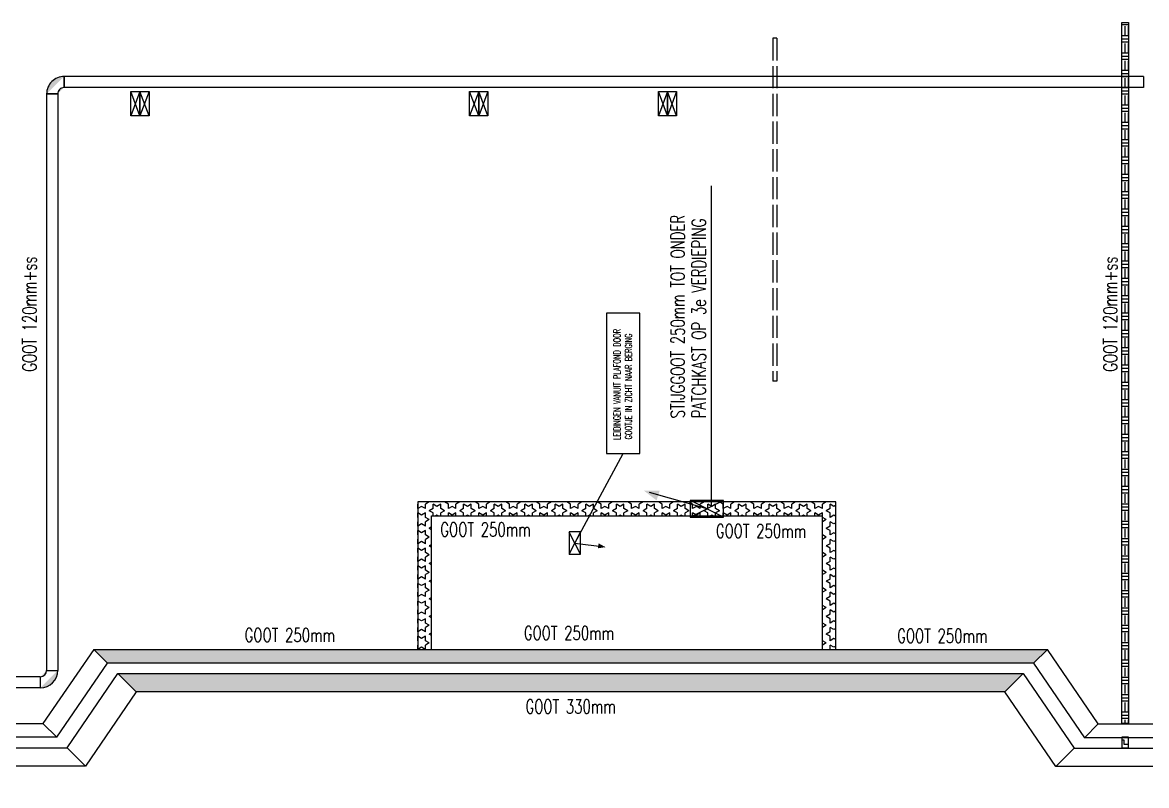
# Model space of a CAD drawing. Header units: millimetres. Extents: x -3262 to 109994, y 0 to 217318.
# Drawn here: x 66793 to 87035, y 58892 to 72643 of the extents above; entities that cross this region are included whole.
import ezdxf
from ezdxf.enums import TextEntityAlignment as Align

# ---------------------------------------------------------------- set-up
doc = ezdxf.new("R2010")
doc.units = ezdxf.units.MM
doc.header["$LTSCALE"] = 100
doc.linetypes.add('E_GOOT3', pattern=[5, 4, -1])
for name, color, linetype in [('ByLayer', 2, 'Continuous'), ('EL6131--_ENERGIEBEDR (1996)', 2, 'Continuous'), ('EL6131--_GEBOUWINST (1996)', 2, 'Continuous'), ('EL6131--_KG_D', 3, 'Continuous'), ('EL6131--_WG', 3, 'Continuous')]:
    doc.layers.add(name, color=color, linetype=linetype)
doc.styles.add('buro-018', font='BUROFONT.shx', dxfattribs={"height": 180})
doc.styles.add('ROMANS', font='ROMANS', dxfattribs={"width": 0.7})

# ---------------------------------------------------------------- blocks, each defined once
blk = doc.blocks.new('*X111')
at = {"color": 0}
for p, q in [((35401, 13242), (35469, 13242)), ((35401, 13184), (35469, 13184)), ((35488, 13124), (35488, 13244)), ((35547, 13124), (35547, 13244)), ((35605, 13124), (35605, 13244)), ((35625, 13242), (35781, 13242)), ((35625, 13184), (35781, 13184)), ((35801, 13124), (35801, 13244)), ((35859, 13124), (35859, 13244)), ((35918, 13124), (35918, 13244)), ((35938, 13242), (36094, 13242)), ((35938, 13184), (36094, 13184)), ((36113, 13124), (36113, 13244)), ((36172, 13124), (36172, 13244)), ((36230, 13124), (36230, 13244)), ((36250, 13242), (36406, 13242)), ((36250, 13184), (36406, 13184)), ((36426, 13124), (36426, 13244)), ((36484, 13124), (36484, 13244)), ((36543, 13124), (36543, 13244)), ((36562, 13242), (36719, 13242)), ((36562, 13184), (36719, 13184)), ((36738, 13124), (36738, 13244)), ((36797, 13124), (36797, 13244)), ((36855, 13124), (36855, 13244)), ((36875, 13242), (37031, 13242)), ((36875, 13184), (37031, 13184)), ((37051, 13124), (37051, 13244)), ((37109, 13124), (37109, 13244)), ((37168, 13124), (37168, 13244)), ((37188, 13242), (37344, 13242)), ((37188, 13184), (37344, 13184)), ((37363, 13124), (37363, 13244)), ((37422, 13124), (37422, 13244)), ((37480, 13124), (37480, 13244)), ((37500, 13242), (37656, 13242)), ((37500, 13184), (37656, 13184)), ((37676, 13124), (37676, 13244)), ((37734, 13124), (37734, 13244)), ((37793, 13124), (37793, 13244)), ((37812, 13242), (37969, 13242)), ((37812, 13184), (37969, 13184)), ((37988, 13124), (37988, 13244)), ((38047, 13124), (38047, 13244)), ((38105, 13124), (38105, 13244)), ((38125, 13242), (38281, 13242)), ((38125, 13184), (38281, 13184)), ((38301, 13124), (38301, 13244)), ((38359, 13124), (38359, 13244)), ((38418, 13124), (38418, 13244)), ((38438, 13242), (38594, 13242)), ((38438, 13184), (38594, 13184)), ((38613, 13124), (38613, 13244)), ((38672, 13124), (38672, 13244)), ((38730, 13124), (38730, 13244)), ((38750, 13242), (38906, 13242)), ((38750, 13184), (38906, 13184)), ((38926, 13124), (38926, 13244)), ((38984, 13124), (38984, 13244)), ((39043, 13124), (39043, 13244)), ((39062, 13242), (39219, 13242)), ((39062, 13184), (39219, 13184)), ((39238, 13124), (39238, 13244)), ((39297, 13124), (39297, 13244)), ((39355, 13124), (39355, 13244)), ((39375, 13242), (39531, 13242)), ((39375, 13184), (39531, 13184)), ((39551, 13124), (39551, 13244)), ((39609, 13124), (39609, 13244)), ((39668, 13124), (39668, 13244)), ((39688, 13242), (39844, 13242)), ((39688, 13184), (39844, 13184)), ((39863, 13124), (39863, 13244)), ((39922, 13124), (39922, 13244)), ((39980, 13124), (39980, 13244)), ((40000, 13242), (40156, 13242)), ((40000, 13184), (40156, 13184)), ((40176, 13124), (40176, 13244)), ((40234, 13124), (40234, 13244)), ((40293, 13124), (40293, 13244)), ((40312, 13242), (40469, 13242)), ((40312, 13184), (40469, 13184)), ((40488, 13124), (40488, 13244)), ((40547, 13124), (40547, 13244)), ((40605, 13124), (40605, 13244)), ((40625, 13242), (40781, 13242)), ((40625, 13184), (40781, 13184)), ((40801, 13124), (40801, 13244)), ((40859, 13124), (40859, 13244)), ((40918, 13124), (40918, 13244)), ((40938, 13242), (41094, 13242)), ((40938, 13184), (41094, 13184)), ((41113, 13124), (41113, 13244)), ((41172, 13124), (41172, 13244)), ((41230, 13124), (41230, 13244)), ((41250, 13242), (41406, 13242)), ((41250, 13184), (41406, 13184)), ((41426, 13124), (41426, 13244)), ((41484, 13124), (41484, 13244)), ((41543, 13124), (41543, 13244)), ((41562, 13242), (41719, 13242)), ((41562, 13184), (41719, 13184)), ((41738, 13124), (41738, 13244)), ((41797, 13124), (41797, 13244)), ((41855, 13124), (41855, 13244)), ((41875, 13242), (42031, 13242)), ((41875, 13184), (42031, 13184)), ((42051, 13124), (42051, 13244)), ((42109, 13124), (42109, 13244)), ((42168, 13124), (42168, 13244)), ((42188, 13242), (42344, 13242)), ((42188, 13184), (42344, 13184)), ((42363, 13124), (42363, 13244)), ((42422, 13124), (42422, 13244)), ((42480, 13124), (42480, 13244)), ((42500, 13242), (42656, 13242)), ((42500, 13184), (42656, 13184)), ((42676, 13124), (42676, 13244)), ((42734, 13124), (42734, 13244)), ((42793, 13124), (42793, 13244)), ((42812, 13242), (42969, 13242)), ((42812, 13184), (42969, 13184)), ((42988, 13124), (42988, 13244)), ((43047, 13124), (43047, 13244)), ((43105, 13124), (43105, 13244)), ((43125, 13242), (43281, 13242)), ((43125, 13184), (43281, 13184)), ((43301, 13124), (43301, 13244)), ((43359, 13124), (43359, 13244)), ((43418, 13124), (43418, 13244)), ((43438, 13242), (43594, 13242)), ((43438, 13184), (43594, 13184)), ((43613, 13124), (43613, 13244)), ((43672, 13124), (43672, 13244)), ((43730, 13124), (43730, 13244)), ((43750, 13242), (43906, 13242)), ((43750, 13184), (43906, 13184)), ((43926, 13124), (43926, 13244)), ((43984, 13124), (43984, 13244)), ((44043, 13124), (44043, 13244)), ((44062, 13242), (44219, 13242)), ((44062, 13184), (44219, 13184)), ((44238, 13124), (44238, 13244)), ((44297, 13124), (44297, 13244)), ((44355, 13124), (44355, 13244)), ((44375, 13242), (44531, 13242)), ((44375, 13184), (44531, 13184)), ((44551, 13124), (44551, 13244)), ((44609, 13124), (44609, 13244)), ((44668, 13124), (44668, 13244)), ((44688, 13242), (44844, 13242)), ((44688, 13184), (44844, 13184)), ((44863, 13124), (44863, 13244)), ((44922, 13124), (44922, 13244)), ((44980, 13124), (44980, 13244)), ((45000, 13242), (45156, 13242)), ((45000, 13184), (45156, 13184)), ((45176, 13124), (45176, 13244)), ((45234, 13124), (45234, 13244)), ((45293, 13124), (45293, 13244)), ((45312, 13242), (45469, 13242)), ((45312, 13184), (45469, 13184)), ((45488, 13124), (45488, 13244)), ((45547, 13124), (45547, 13244)), ((45605, 13124), (45605, 13244)), ((45625, 13242), (45781, 13242)), ((45625, 13184), (45781, 13184)), ((45801, 13124), (45801, 13244)), ((45859, 13124), (45859, 13244)), ((45918, 13124), (45918, 13244)), ((45938, 13242), (46094, 13242)), ((45938, 13184), (46094, 13184)), ((46113, 13124), (46113, 13244)), ((46172, 13124), (46172, 13244)), ((46230, 13124), (46230, 13244)), ((46250, 13242), (46406, 13242)), ((46250, 13184), (46406, 13184)), ((46426, 13124), (46426, 13244)), ((46484, 13124), (46484, 13244)), ((46543, 13124), (46543, 13244)), ((46562, 13242), (46719, 13242)), ((46562, 13184), (46719, 13184)), ((46738, 13124), (46738, 13244)), ((46797, 13124), (46797, 13244)), ((46855, 13124), (46855, 13244)), ((46875, 13242), (47031, 13242)), ((46875, 13184), (47031, 13184)), ((47051, 13124), (47051, 13244)), ((47109, 13124), (47109, 13244)), ((47168, 13124), (47168, 13244)), ((47188, 13242), (47344, 13242)), ((47188, 13184), (47344, 13184)), ((47363, 13124), (47363, 13244)), ((47422, 13124), (47422, 13244)), ((47480, 13124), (47480, 13244)), ((47500, 13242), (47656, 13242)), ((47500, 13184), (47656, 13184)), ((47676, 13124), (47676, 13244)), ((47734, 13124), (47734, 13244)), ((47793, 13124), (47793, 13244)), ((47812, 13242), (47969, 13242)), ((47812, 13184), (47969, 13184)), ((47988, 13124), (47988, 13244)), ((35401, 13125), (35469, 13125)), ((35625, 13125), (35781, 13125)), ((35938, 13125), (36094, 13125)), ((36250, 13125), (36406, 13125)), ((36562, 13125), (36719, 13125)), ((36875, 13125), (37031, 13125)), ((37188, 13125), (37344, 13125)), ((37500, 13125), (37656, 13125)), ((37812, 13125), (37969, 13125)), ((38125, 13125), (38281, 13125)), ((38438, 13125), (38594, 13125)), ((38750, 13125), (38906, 13125)), ((39062, 13125), (39219, 13125)), ((39375, 13125), (39531, 13125)), ((39688, 13125), (39844, 13125)), ((40000, 13125), (40156, 13125)), ((40312, 13125), (40469, 13125)), ((40625, 13125), (40781, 13125)), ((40938, 13125), (41094, 13125)), ((41250, 13125), (41406, 13125)), ((41562, 13125), (41719, 13125)), ((41875, 13125), (42031, 13125)), ((42188, 13125), (42344, 13125)), ((42500, 13125), (42656, 13125)), ((42812, 13125), (42969, 13125)), ((43125, 13125), (43281, 13125)), ((43438, 13125), (43594, 13125)), ((43750, 13125), (43906, 13125)), ((44062, 13125), (44219, 13125)), ((44375, 13125), (44531, 13125)), ((44688, 13125), (44844, 13125)), ((45000, 13125), (45156, 13125)), ((45312, 13125), (45469, 13125)), ((45625, 13125), (45781, 13125)), ((45938, 13125), (46094, 13125)), ((46250, 13125), (46406, 13125)), ((46562, 13125), (46719, 13125)), ((46875, 13125), (47031, 13125)), ((47188, 13125), (47344, 13125)), ((47500, 13125), (47656, 13125)), ((47812, 13125), (47969, 13125))]:
    blk.add_line(p, q, dxfattribs=at)
blk = doc.blocks.new('*X110')
at = {"color": 0}
for p, q in [((36797, 13203), (36875, 13203)), ((36797, 13125), (36797, 13203)), ((36875, 13203), (36875, 13244)), ((36740, 13125), (36797, 13125)), ((36875, 13125), (36927, 13125)), ((36875, 13124), (36875, 13125))]:
    blk.add_line(p, q, dxfattribs=at)
blk = doc.blocks.new('PIJL-UIT')
at = {"layer": 'ByLayer', "color": 2}
blk.add_line((0, 0), (2.92, 10.41), dxfattribs=at)
blk.add_solid([(3.23, 11.35), (1.51, 9.11), (3.24, 8.54)], dxfattribs=at)
blk = doc.blocks.new('NV-1')
at = {"layer": 'ByLayer'}
for p, q in [((0, 4), (7.91, 0)), ((0, 0), (7.91, 4))]:
    blk.add_line(p, q, dxfattribs=at)
blk.add_lwpolyline([(0, 0), (8, 0), (8, 4), (0, 4)], close=True, dxfattribs=at)
blk = doc.blocks.new('PIJL-IN')
at = {"layer": 'ByLayer', "color": 2}
blk.add_line((-3.08, -10.72), (-0.16, -0.31), dxfattribs=at)
blk.add_solid([(0, 0), (-1.71, -2.24), (0.01, -2.81)], dxfattribs=at)
blk = doc.blocks.new('*X116')
at = {"color": 0}
for p, q in [((37149, 26534), (37227, 26534)), ((37187, 26465), (37149, 26531)), ((37227, 26534), (37228, 26535)), ((37306, 26534), (37305, 26535)), ((37306, 26534), (37386, 26534)), ((37346, 26465), (37386, 26534)), ((37465, 26534), (37544, 26534)), ((37505, 26465), (37465, 26534)), ((37544, 26534), (37545, 26535)), ((37624, 26534), (37623, 26535)), ((37624, 26534), (37703, 26534)), ((37663, 26465), (37703, 26534)), ((37782, 26534), (37862, 26534)), ((37822, 26465), (37782, 26534)), ((37862, 26534), (37863, 26535)), ((37941, 26534), (37940, 26535)), ((37941, 26534), (38021, 26534)), ((37981, 26465), (38021, 26534)), ((38100, 26534), (38179, 26534)), ((38140, 26465), (38100, 26534)), ((38179, 26534), (38180, 26535)), ((38259, 26534), (38258, 26535)), ((38259, 26534), (38338, 26534)), ((38298, 26465), (38338, 26534)), ((38457, 26465), (38417, 26534)), ((38417, 26534), (38497, 26534)), ((38497, 26534), (38498, 26535)), ((38576, 26534), (38575, 26535)), ((38576, 26534), (38656, 26534)), ((38616, 26465), (38656, 26534)), ((38735, 26534), (38814, 26534)), ((38775, 26465), (38735, 26534)), ((38814, 26534), (38815, 26535)), ((38894, 26534), (38893, 26535)), ((38894, 26534), (38973, 26534)), ((38933, 26465), (38973, 26534)), ((39052, 26534), (39132, 26534)), ((39092, 26465), (39052, 26534)), ((39132, 26534), (39133, 26535)), ((39211, 26534), (39210, 26535)), ((39211, 26534), (39291, 26534)), ((39251, 26465), (39291, 26534)), ((39370, 26534), (39449, 26534)), ((39410, 26465), (39370, 26534)), ((39449, 26534), (39450, 26535)), ((39529, 26534), (39528, 26535)), ((39529, 26534), (39608, 26534)), ((39568, 26465), (39608, 26534)), ((39727, 26465), (39687, 26534)), ((39687, 26534), (39767, 26534)), ((39767, 26534), (39768, 26535)), ((37149, 26399), (37187, 26465)), ((37149, 26396), (37227, 26396)), ((37267, 26328), (37227, 26396)), ((37267, 26328), (37306, 26396)), ((37306, 26396), (37386, 26396)), ((37386, 26396), (37346, 26465)), ((37401, 26285), (37425, 26328)), ((37450, 26285), (37425, 26328)), ((37465, 26396), (37505, 26465)), ((37465, 26396), (37544, 26396)), ((37584, 26328), (37544, 26396)), ((37584, 26328), (37624, 26396)), ((37624, 26396), (37703, 26396)), ((37703, 26396), (37663, 26465)), ((37718, 26285), (37743, 26328)), ((37767, 26285), (37743, 26328)), ((37782, 26396), (37822, 26465)), ((37782, 26396), (37862, 26396)), ((37902, 26328), (37862, 26396)), ((37902, 26328), (37941, 26396)), ((37941, 26396), (38021, 26396)), ((38021, 26396), (37981, 26465)), ((38036, 26285), (38060, 26328)), ((38085, 26285), (38060, 26328)), ((38100, 26396), (38140, 26465)), ((38100, 26396), (38179, 26396)), ((38219, 26328), (38179, 26396)), ((38219, 26328), (38259, 26396)), ((38259, 26396), (38338, 26396)), ((38338, 26396), (38298, 26465)), ((38353, 26285), (38378, 26328)), ((38402, 26285), (38378, 26328)), ((38417, 26396), (38457, 26465)), ((38417, 26396), (38497, 26396)), ((38537, 26328), (38497, 26396)), ((38537, 26328), (38576, 26396)), ((38576, 26396), (38656, 26396)), ((38656, 26396), (38616, 26465)), ((38671, 26285), (38695, 26328)), ((38720, 26285), (38695, 26328)), ((38735, 26396), (38775, 26465)), ((38735, 26396), (38814, 26396)), ((38854, 26328), (38814, 26396)), ((38854, 26328), (38894, 26396)), ((38894, 26396), (38973, 26396)), ((38973, 26396), (38933, 26465)), ((38988, 26285), (39013, 26328)), ((39037, 26285), (39013, 26328)), ((39052, 26396), (39092, 26465)), ((39052, 26396), (39132, 26396)), ((39172, 26328), (39132, 26396)), ((39172, 26328), (39211, 26396)), ((39211, 26396), (39291, 26396)), ((39291, 26396), (39251, 26465)), ((39306, 26285), (39330, 26328)), ((39355, 26285), (39330, 26328)), ((39370, 26396), (39410, 26465)), ((39370, 26396), (39449, 26396)), ((39489, 26328), (39449, 26396)), ((39489, 26328), (39529, 26396)), ((39529, 26396), (39608, 26396)), ((39608, 26396), (39568, 26465)), ((39608, 26259), (39648, 26328)), ((39687, 26259), (39648, 26328)), ((39687, 26396), (39727, 26465)), ((39687, 26396), (39767, 26396)), ((39806, 26329), (39767, 26396)), ((39556, 26259), (39608, 26259)), ((39568, 26190), (39556, 26212)), ((39556, 26168), (39568, 26190)), ((39556, 26121), (39608, 26121)), ((39648, 26053), (39608, 26121)), ((39648, 26053), (39687, 26121)), ((39687, 26259), (39767, 26259)), ((39687, 26121), (39767, 26121)), ((39727, 26190), (39767, 26259)), ((39767, 26121), (39727, 26190)), ((39556, 25984), (39608, 25984)), ((39568, 25915), (39608, 25984)), ((39608, 25847), (39568, 25915)), ((39727, 25915), (39687, 25984)), ((39687, 25847), (39727, 25915)), ((39687, 25984), (39767, 25984)), ((39767, 25984), (39806, 26051)), ((39556, 25847), (39608, 25847)), ((39556, 25709), (39608, 25709)), ((39608, 25709), (39648, 25778)), ((39687, 25709), (39648, 25778)), ((39687, 25847), (39767, 25847)), ((39687, 25709), (39767, 25709)), ((39727, 25640), (39767, 25709)), ((39806, 25779), (39767, 25847)), ((39568, 25640), (39556, 25662)), ((39556, 25618), (39568, 25640)), ((39556, 25572), (39608, 25572)), ((39648, 25503), (39608, 25572)), ((39648, 25503), (39687, 25572)), ((39687, 25572), (39767, 25572)), ((39767, 25572), (39727, 25640)), ((39556, 25434), (39608, 25434)), ((39568, 25365), (39608, 25434)), ((39608, 25297), (39568, 25365)), ((39727, 25365), (39687, 25434)), ((39687, 25297), (39727, 25365)), ((39687, 25434), (39767, 25434)), ((39767, 25434), (39806, 25502)), ((39556, 25297), (39608, 25297)), ((39556, 25159), (39608, 25159)), ((39568, 25090), (39556, 25112)), ((39608, 25159), (39648, 25228)), ((39687, 25159), (39648, 25228)), ((39687, 25297), (39767, 25297)), ((39687, 25159), (39767, 25159)), ((39727, 25090), (39767, 25159)), ((39806, 25229), (39767, 25297)), ((39556, 25069), (39568, 25090)), ((39556, 25022), (39608, 25022)), ((39648, 24953), (39608, 25022)), ((39648, 24953), (39687, 25022)), ((39687, 25022), (39767, 25022)), ((39767, 25022), (39727, 25090)), ((39767, 24884), (39806, 24952)), ((39556, 24884), (39608, 24884)), ((39556, 24747), (39608, 24747)), ((39568, 24815), (39608, 24884)), ((39608, 24747), (39568, 24815)), ((39727, 24815), (39687, 24884)), ((39687, 24747), (39727, 24815)), ((39687, 24884), (39767, 24884)), ((39687, 24747), (39767, 24747)), ((39806, 24679), (39767, 24747)), ((39556, 24609), (39608, 24609)), ((39568, 24540), (39556, 24562)), ((39556, 24519), (39568, 24540)), ((39608, 24609), (39648, 24678)), ((39687, 24609), (39648, 24678)), ((39687, 24609), (39767, 24609)), ((39727, 24540), (39767, 24609)), ((39767, 24472), (39727, 24540)), ((39556, 24472), (39608, 24472)), ((39556, 24334), (39608, 24334)), ((39568, 24265), (39608, 24334)), ((39648, 24403), (39608, 24472)), ((39648, 24403), (39687, 24472)), ((39727, 24265), (39687, 24334)), ((39687, 24472), (39767, 24472)), ((39687, 24334), (39767, 24334)), ((39767, 24334), (39806, 24402)), ((39556, 24197), (39608, 24197)), ((39608, 24197), (39568, 24265)), ((39608, 24059), (39648, 24128)), ((39687, 24059), (39648, 24128)), ((39687, 24197), (39727, 24265)), ((39687, 24197), (39767, 24197)), ((39806, 24129), (39767, 24197)), ((39556, 24059), (39608, 24059)), ((39568, 23991), (39556, 24012)), ((39556, 23969), (39568, 23991)), ((39556, 23922), (39608, 23922)), ((39648, 23853), (39608, 23922)), ((39648, 23853), (39687, 23922)), ((39687, 24059), (39767, 24059)), ((39687, 23922), (39767, 23922)), ((39727, 23991), (39767, 24059)), ((39767, 23922), (39727, 23991)), ((39556, 23784), (39608, 23784)), ((39568, 23716), (39608, 23784)), ((39608, 23647), (39568, 23716)), ((39727, 23716), (39687, 23784)), ((39687, 23647), (39727, 23716)), ((39687, 23784), (39767, 23784)), ((39767, 23784), (39806, 23852)), ((39556, 23647), (39608, 23647)), ((39556, 23509), (39608, 23509)), ((39608, 23509), (39648, 23578)), ((39687, 23509), (39648, 23578)), ((39687, 23647), (39767, 23647)), ((39687, 23509), (39767, 23509)), ((39727, 23441), (39767, 23509)), ((39806, 23579), (39767, 23647)), ((39568, 23441), (39556, 23462)), ((39556, 23419), (39568, 23441)), ((39556, 23372), (39608, 23372)), ((39648, 23303), (39608, 23372)), ((39648, 23303), (39687, 23372)), ((39687, 23372), (39767, 23372)), ((39767, 23372), (39727, 23441)), ((39767, 23234), (39806, 23302)), ((39556, 23234), (39608, 23234)), ((39556, 23097), (39608, 23097)), ((39568, 23166), (39608, 23234)), ((39608, 23097), (39568, 23166)), ((39727, 23166), (39687, 23234)), ((39687, 23097), (39727, 23166)), ((39687, 23234), (39767, 23234)), ((39687, 23097), (39767, 23097)), ((39806, 23029), (39767, 23097)), ((39556, 22959), (39608, 22959)), ((39568, 22891), (39556, 22913)), ((39556, 22869), (39568, 22891)), ((39608, 22959), (39648, 23028)), ((39687, 22959), (39648, 23028)), ((39687, 22959), (39767, 22959)), ((39727, 22891), (39767, 22959)), ((39767, 22822), (39727, 22891)), ((39556, 22822), (39608, 22822)), ((39556, 22684), (39608, 22684)), ((39568, 22616), (39608, 22684)), ((39648, 22753), (39608, 22822)), ((39648, 22753), (39687, 22822)), ((39727, 22616), (39687, 22684)), ((39687, 22822), (39767, 22822)), ((39687, 22684), (39767, 22684)), ((39767, 22684), (39806, 22752)), ((39556, 22547), (39608, 22547)), ((39608, 22547), (39568, 22616)), ((39608, 22409), (39648, 22478)), ((39687, 22409), (39648, 22478)), ((39687, 22547), (39727, 22616)), ((39687, 22547), (39767, 22547)), ((39806, 22479), (39767, 22547)), ((39556, 22409), (39608, 22409)), ((39568, 22341), (39556, 22363)), ((39556, 22319), (39568, 22341)), ((39556, 22272), (39608, 22272)), ((39648, 22203), (39608, 22272)), ((39648, 22203), (39687, 22272)), ((39687, 22409), (39767, 22409)), ((39687, 22272), (39767, 22272)), ((39727, 22341), (39767, 22409)), ((39767, 22272), (39727, 22341)), ((39556, 22135), (39608, 22135)), ((39568, 22066), (39608, 22135)), ((39608, 21997), (39568, 22066)), ((39727, 22066), (39687, 22135)), ((39687, 21997), (39727, 22066)), ((39687, 22135), (39767, 22135)), ((39767, 22135), (39806, 22202)), ((39556, 21997), (39608, 21997)), ((39608, 21860), (39648, 21928)), ((39687, 21860), (39648, 21928)), ((39687, 21997), (39767, 21997)), ((39806, 21930), (39767, 21997)), ((39556, 21860), (39608, 21860)), ((39568, 21791), (39556, 21813)), ((39556, 21769), (39568, 21791)), ((39556, 21722), (39608, 21722)), ((39648, 21653), (39608, 21722)), ((39648, 21653), (39687, 21722)), ((39687, 21860), (39767, 21860)), ((39687, 21722), (39767, 21722)), ((39727, 21791), (39767, 21860)), ((39767, 21722), (39727, 21791)), ((39556, 21585), (39608, 21585)), ((39568, 21516), (39608, 21585)), ((39608, 21447), (39568, 21516)), ((39727, 21516), (39687, 21585)), ((39687, 21447), (39727, 21516)), ((39687, 21585), (39767, 21585)), ((39767, 21585), (39806, 21652)), ((39556, 21447), (39608, 21447)), ((39556, 21310), (39608, 21310)), ((39568, 21241), (39556, 21263)), ((39608, 21310), (39648, 21378)), ((39687, 21310), (39648, 21378)), ((39687, 21447), (39767, 21447)), ((39687, 21310), (39767, 21310)), ((39727, 21241), (39767, 21310)), ((39806, 21380), (39767, 21447)), ((39556, 21219), (39568, 21241)), ((39556, 21172), (39608, 21172)), ((39648, 21103), (39608, 21172)), ((39648, 21103), (39687, 21172)), ((39687, 21172), (39767, 21172)), ((39767, 21172), (39727, 21241)), ((39767, 21035), (39806, 21102)), ((39556, 21035), (39608, 21035)), ((39556, 20897), (39608, 20897)), ((39568, 20966), (39608, 21035)), ((39608, 20897), (39568, 20966)), ((39727, 20966), (39687, 21035)), ((39687, 20897), (39727, 20966)), ((39687, 21035), (39767, 21035)), ((39687, 20897), (39767, 20897)), ((39806, 20830), (39767, 20897)), ((39556, 20760), (39608, 20760)), ((39568, 20691), (39556, 20713)), ((39556, 20669), (39568, 20691)), ((39608, 20760), (39648, 20828)), ((39687, 20760), (39648, 20828)), ((39687, 20760), (39767, 20760)), ((39727, 20691), (39767, 20760)), ((39767, 20622), (39727, 20691)), ((39556, 20622), (39608, 20622)), ((39556, 20485), (39608, 20485)), ((39568, 20416), (39608, 20485)), ((39648, 20553), (39608, 20622)), ((39648, 20553), (39687, 20622)), ((39727, 20416), (39687, 20485)), ((39687, 20622), (39767, 20622)), ((39687, 20485), (39767, 20485)), ((39767, 20485), (39806, 20552)), ((39556, 20347), (39608, 20347)), ((39608, 20347), (39568, 20416)), ((39608, 20210), (39648, 20279)), ((39687, 20210), (39648, 20279)), ((39687, 20347), (39727, 20416)), ((39687, 20347), (39767, 20347)), ((39806, 20280), (39767, 20347)), ((39556, 20210), (39608, 20210)), ((39568, 20141), (39556, 20163)), ((39556, 20119), (39568, 20141)), ((39556, 20072), (39608, 20072)), ((39648, 20004), (39608, 20072)), ((39648, 20004), (39687, 20072)), ((39687, 20210), (39767, 20210)), ((39687, 20072), (39767, 20072)), ((39727, 20141), (39767, 20210)), ((39767, 20072), (39727, 20141)), ((39556, 19935), (39608, 19935)), ((39568, 19866), (39608, 19935)), ((39608, 19797), (39568, 19866)), ((39727, 19866), (39687, 19935)), ((39687, 19797), (39727, 19866)), ((39687, 19935), (39767, 19935)), ((39767, 19935), (39806, 20002)), ((39556, 19797), (39608, 19797)), ((39556, 19660), (39608, 19660)), ((39608, 19660), (39648, 19729)), ((39687, 19660), (39648, 19729)), ((39687, 19797), (39767, 19797)), ((39687, 19660), (39767, 19660)), ((39727, 19591), (39767, 19660)), ((39806, 19730), (39767, 19797)), ((39568, 19591), (39556, 19613)), ((39556, 19569), (39568, 19591)), ((39556, 19522), (39608, 19522)), ((39648, 19454), (39608, 19522)), ((39648, 19454), (39687, 19522)), ((39687, 19522), (39767, 19522)), ((39767, 19522), (39727, 19591)), ((39767, 19385), (39806, 19452)), ((37149, 19250), (37152, 19254)), ((37149, 19247), (37227, 19247)), ((37267, 19179), (37227, 19247)), ((37267, 19179), (37306, 19247)), ((37306, 19247), (37386, 19247)), ((37386, 19247), (37382, 19254)), ((37465, 19247), (37469, 19254)), ((37465, 19247), (37544, 19247)), ((37584, 19179), (37544, 19247)), ((37584, 19179), (37624, 19247)), ((37624, 19247), (37703, 19247)), ((37703, 19247), (37699, 19254)), ((37782, 19247), (37787, 19254)), ((37782, 19247), (37862, 19247)), ((37902, 19179), (37862, 19247)), ((37902, 19179), (37941, 19247)), ((37941, 19247), (38021, 19247)), ((38021, 19247), (38017, 19254)), ((38100, 19247), (38104, 19254)), ((38100, 19247), (38179, 19247)), ((38219, 19179), (38179, 19247)), ((38219, 19179), (38259, 19247)), ((38259, 19247), (38338, 19247)), ((38338, 19247), (38334, 19254)), ((38417, 19247), (38422, 19254)), ((38417, 19247), (38497, 19247)), ((38537, 19179), (38497, 19247)), ((38537, 19179), (38576, 19247)), ((38576, 19247), (38656, 19247)), ((38656, 19247), (38652, 19254)), ((38735, 19247), (38739, 19254)), ((38735, 19247), (38814, 19247)), ((38854, 19179), (38814, 19247)), ((38854, 19179), (38894, 19247)), ((38894, 19247), (38973, 19247)), ((38973, 19247), (38969, 19254)), ((39052, 19247), (39057, 19254)), ((39052, 19247), (39132, 19247)), ((39172, 19179), (39132, 19247)), ((39172, 19179), (39211, 19247)), ((39211, 19247), (39291, 19247)), ((39291, 19247), (39287, 19254)), ((39370, 19247), (39374, 19254)), ((39370, 19247), (39449, 19247)), ((39489, 19179), (39449, 19247)), ((39489, 19179), (39529, 19247)), ((39529, 19247), (39608, 19247)), ((39556, 19385), (39608, 19385)), ((39568, 19316), (39608, 19385)), ((39608, 19247), (39568, 19316)), ((39727, 19316), (39687, 19385)), ((39687, 19247), (39727, 19316)), ((39687, 19385), (39767, 19385)), ((39687, 19247), (39767, 19247)), ((39806, 19180), (39767, 19247)), ((37149, 19110), (37227, 19110)), ((37187, 19041), (37227, 19110)), ((37208, 19004), (37187, 19041)), ((37306, 19110), (37386, 19110)), ((37346, 19041), (37306, 19110)), ((37325, 19004), (37346, 19041)), ((37386, 19110), (37425, 19179)), ((37465, 19110), (37425, 19179)), ((37465, 19110), (37544, 19110)), ((37505, 19041), (37544, 19110)), ((37526, 19004), (37505, 19041)), ((37624, 19110), (37703, 19110)), ((37663, 19041), (37624, 19110)), ((37642, 19004), (37663, 19041)), ((37703, 19110), (37743, 19179)), ((37782, 19110), (37743, 19179)), ((37782, 19110), (37862, 19110)), ((37822, 19041), (37862, 19110)), ((37843, 19004), (37822, 19041)), ((37941, 19110), (38021, 19110)), ((37981, 19041), (37941, 19110)), ((37960, 19004), (37981, 19041)), ((38021, 19110), (38060, 19179)), ((38100, 19110), (38060, 19179)), ((38100, 19110), (38179, 19110)), ((38140, 19041), (38179, 19110)), ((38161, 19004), (38140, 19041)), ((38259, 19110), (38338, 19110)), ((38298, 19041), (38259, 19110)), ((38277, 19004), (38298, 19041)), ((38338, 19110), (38378, 19179)), ((38417, 19110), (38378, 19179)), ((38417, 19110), (38497, 19110)), ((38457, 19041), (38497, 19110)), ((38478, 19004), (38457, 19041)), ((38576, 19110), (38656, 19110)), ((38616, 19041), (38576, 19110)), ((38595, 19004), (38616, 19041)), ((38656, 19110), (38695, 19179)), ((38735, 19110), (38695, 19179)), ((38735, 19110), (38814, 19110)), ((38775, 19041), (38814, 19110)), ((38796, 19004), (38775, 19041)), ((38894, 19110), (38973, 19110)), ((38933, 19041), (38894, 19110)), ((38912, 19004), (38933, 19041)), ((38973, 19110), (39013, 19179)), ((39052, 19110), (39013, 19179)), ((39052, 19110), (39132, 19110)), ((39092, 19041), (39132, 19110)), ((39113, 19004), (39092, 19041)), ((39211, 19110), (39291, 19110)), ((39251, 19041), (39211, 19110)), ((39230, 19004), (39251, 19041)), ((39291, 19110), (39330, 19179)), ((39370, 19110), (39330, 19179)), ((39370, 19110), (39449, 19110)), ((39410, 19041), (39449, 19110)), ((39431, 19004), (39410, 19041)), ((39529, 19110), (39608, 19110)), ((39568, 19041), (39529, 19110)), ((39547, 19004), (39568, 19041)), ((39608, 19110), (39648, 19179)), ((39687, 19110), (39648, 19179)), ((39687, 19110), (39767, 19110)), ((39727, 19041), (39767, 19110)), ((39748, 19004), (39727, 19041))]:
    blk.add_line(p, q, dxfattribs=at)
blk = doc.blocks.new('E00112')
at = {"color": 0, "linetype": 'Continuous'}
for p, q in [((0, 1), (-1, 1)), ((-1, 1), (-1, 0)), ((-1, 0), (0, 1)), ((-1, 1), (0, 0)), ((0, 0), (0, 1)), ((-1, 0), (0, 0))]:
    blk.add_line(p, q, dxfattribs=at)
blk = doc.blocks.new('*U179')
at = {"color": 0, "linetype": 'Continuous'}
for p, q in [((0, 100, -2730), (19439, 100, -2730)), ((0, -100, -2730), (0, 100, -2730)), ((19439, -100, -2730), (19439, 100, -2730)), ((0, -100, -2730), (19439, -100, -2730))]:
    blk.add_line(p, q, dxfattribs=at)
at = {"layer": 'EL6131--_KG_D', "color": 1, "style": 'buro-018'}
for tag in ['CODE', 'POSITIONCODE', 'SECTIONCODE']:
    blk.add_attdef(tag, (86982, 71570, 2730), '', height=1.8, dxfattribs=at)
blk = doc.blocks.new('*U181')
at = {"color": 0, "linetype": 'Continuous'}
for p, q in [((-100, 215, -2730), (100, 215, -2730)), ((-215, 100, -2730), (-215, -100, -2730))]:
    blk.add_line(p, q, dxfattribs=at)
for radius in [115, 315]:
    blk.add_arc((-215, 215, -2730), radius, 270, 0, dxfattribs=at)
at = {"layer": 'EL6131--_KG_D', "color": 1, "style": 'buro-018'}
for tag in ['CODE', 'POSITIONCODE', 'SECTIONCODE']:
    blk.add_attdef(tag, (67328, 71570, 2730), '', height=1.8, dxfattribs=at)
blk = doc.blocks.new('*U180')
at = {"color": 0, "linetype": 'Continuous'}
for p, q in [((0, 100, -2730), (10389, 100, -2730)), ((0, -100, -2730), (0, 100, -2730)), ((10389, -100, -2730), (10389, 100, -2730)), ((0, -100, -2730), (10389, -100, -2730))]:
    blk.add_line(p, q, dxfattribs=at)
at = {"layer": 'EL6131--_KG_D', "color": 1, "style": 'buro-018'}
for tag in ['CODE', 'POSITIONCODE', 'SECTIONCODE']:
    blk.add_attdef(tag, (67328, 71355, 2730), '', height=1.8, dxfattribs=at)
blk = doc.blocks.new('*U183')
at = {"color": 0, "linetype": 'Continuous'}
for p, q in [((-100, 215, -2730), (100, 215, -2730)), ((-215, 100, -2730), (-215, -100, -2730))]:
    blk.add_line(p, q, dxfattribs=at)
for radius in [115, 315]:
    blk.add_arc((-215, 215, -2730), radius, 270, 0, dxfattribs=at)
at = {"layer": 'EL6131--_KG_D', "color": 1, "style": 'buro-018'}
for tag in ['CODE', 'POSITIONCODE', 'SECTIONCODE']:
    blk.add_attdef(tag, (67328, 60751, 2730), '', height=1.8, dxfattribs=at)
blk = doc.blocks.new('*U182')
at = {"color": 0, "linetype": 'Continuous'}
for p, q in [((0, 100, -2730), (1135, 100, -2730)), ((0, -100, -2730), (0, 100, -2730)), ((1135, -100, -2730), (1135, 100, -2730)), ((0, -100, -2730), (1135, -100, -2730))]:
    blk.add_line(p, q, dxfattribs=at)
at = {"layer": 'EL6131--_KG_D', "color": 1, "style": 'buro-018'}
for tag in ['CODE', 'POSITIONCODE', 'SECTIONCODE']:
    blk.add_attdef(tag, (67113, 60751, 2730), '', height=1.8, dxfattribs=at)

msp = doc.modelspace()

# ---------------------------------------------------------------- hatches: boundary and pattern name
at = {"layer": 'EL6131--_ENERGIEBEDR (1996)'}
h = msp.add_hatch(dxfattribs=at)
h.set_pattern_fill('STARS', color=1, scale=25)
edge = h.paths.add_edge_path()
edge.add_line((67113, 60651), (65979, 60651))
edge = h.paths.add_edge_path()
edge.add_line((67113, 60851), (65979, 60851))
edge = h.paths.add_edge_path(flags=0)
edge.add_line((67113, 60851), (67113, 60651))
edge = h.paths.add_edge_path(flags=17)
edge.add_line((65979, 60851), (65979, 60651))
edge = h.paths.add_edge_path()
edge.add_line((65864, 60541), (65864, 60961))
edge = h.paths.add_edge_path()
edge.add_arc((65974, 60541), 110, 90, 180)
edge = h.paths.add_edge_path()
edge.add_arc((65974, 60961), 110, 180, 270)
edge = h.paths.add_edge_path(flags=17)
edge.add_line((65979, 60651), (65979, 60851))
edge = h.paths.add_edge_path()
edge.add_line((65979, 60851), (65974, 60851))
edge = h.paths.add_edge_path()
edge.add_line((65979, 60651), (65974, 60651))
edge = h.paths.add_edge_path(flags=16)
edge.add_arc((67113, 60966), 115, 270, 360)
edge = h.paths.add_edge_path()
edge.add_arc((67113, 60966), 315, 270, 360)
edge = h.paths.add_edge_path(flags=16)
edge.add_line((67113, 60851), (67113, 60651))
edge = h.paths.add_edge_path(flags=16)
edge.add_line((67228, 60966), (67428, 60966))
edge = h.paths.add_edge_path()
edge.add_line((67428, 71355), (67428, 60966))
edge = h.paths.add_edge_path()
edge.add_line((67228, 71355), (67228, 60966))
edge = h.paths.add_edge_path(flags=16)
edge.add_line((67228, 71355), (67428, 71355))
edge = h.paths.add_edge_path(flags=16)
edge.add_line((67228, 60966), (67428, 60966))
edge = h.paths.add_edge_path(flags=17)
edge.add_arc((67543, 71355), 115, 90, 180)
edge = h.paths.add_edge_path()
edge.add_arc((67543, 71355), 315, 90, 180)
edge = h.paths.add_edge_path(flags=16)
edge.add_line((67543, 71470), (67543, 71670))
edge = h.paths.add_edge_path(flags=17)
edge.add_line((67428, 71355), (67228, 71355))
edge = h.paths.add_edge_path()
edge.add_line((86982, 71470), (67543, 71470))
edge = h.paths.add_edge_path()
edge.add_line((86982, 71670), (67543, 71670))
edge = h.paths.add_edge_path()
edge.add_line((86982, 71670), (86982, 71470))
edge = h.paths.add_edge_path(flags=16)
edge.add_line((67543, 71670), (67543, 71470))
at = {"layer": 'EL6131--_ENERGIEBEDR (1996)', "linetype": 'Continuous'}
h = msp.add_hatch(dxfattribs=at)
h.set_pattern_fill('STARS', color=1, scale=25)
h.set_pattern_definition([(0, (-707.08, -132422.53), (0, 137.48153), [79.375, -79.375]), (60, (-707.08, -132422.53), (-119.0625, 68.74077), [79.375, -79.375]), (120, (-667.4, -132353.79), (-119.0625, -68.74077), [79.375, -79.375])])
h.paths.add_polyline_path([(85252, 61345), (85002, 61095), (68326, 61095), (68076, 61345)])
h = msp.add_hatch(dxfattribs=at)
h.set_pattern_fill('ZIGZAG', color=1, scale=25)
h.set_pattern_definition([(0, (-707.08, -132422.53), (79.375, 79.375), [79.375, -79.375]), (90, (-627.71, -132422.53), (-79.375, 79.375), [79.375, -79.375])])
h.paths.add_polyline_path([(68513, 60908), (84815, 60908), (84485, 60578), (68843, 60578)])

# ---------------------------------------------------------------- linework, layer by layer
at = {"layer": 'EL6131--_ENERGIEBEDR (1996)', "color": 1}
msp.add_line((79201, 63934), (79201, 69697), dxfattribs=at)
at = {"layer": 'EL6131--_ENERGIEBEDR (1996)'}
for points in [[(86710, 72643), (86710, 60011), (86590, 60011), (86590, 72643)], [(74161, 61345), (74161, 63752), (81192, 63752), (81192, 61345), (81442, 61345), (81442, 64002), (73911, 64002), (73911, 61345)], [(68076, 61345), (67162, 60011), (67412, 59761), (68326, 61095)], [(85252, 61345), (85002, 61095), (68326, 61095), (68076, 61345)], [(85916, 59753), (86166, 60003), (85252, 61345), (85002, 61095)], [(67599, 59574), (68513, 60908), (68843, 60578), (67929, 59244)], [(68513, 60908), (84815, 60908), (84485, 60578), (68843, 60578)], [(84815, 60908), (85732, 59566), (85400, 59236), (84485, 60578)], [(67162, 60011), (67412, 59761), (63939, 59761), (63939, 60011)], [(94055, 57756), (94055, 57506), (91326, 57506), (91326, 59753), (85916, 59753), (86166, 60003), (91576, 60003), (91576, 57756)], [(86590, 59761), (86590, 59574), (86710, 59574), (86710, 59761)], [(59359, 56989), (59359, 57319), (62441, 57319), (62441, 59574), (67599, 59574), (67929, 59244), (62771, 59244), (62771, 56989)], [(93959, 57319), (93959, 56989), (90539, 56989), (90539, 59236), (85400, 59236), (85732, 59566), (90869, 59566), (90869, 57319)]]:
    msp.add_lwpolyline(points, close=True, dxfattribs=at)
at = {"layer": 'EL6131--_GEBOUWINST (1996)', "color": 1, "linetype": 'Continuous'}
msp.add_line((76741, 63261), (77612, 64873), dxfattribs=at)
at = {"layer": 'EL6131--_GEBOUWINST (1996)', "color": 3, "linetype": 'Continuous'}
msp.add_lwpolyline([(77912, 64873), (77912, 67404), (77312, 67404), (77312, 64873), (77912, 64873)], dxfattribs=at)
at = {"layer": 'EL6131--_WG', "linetype": 'E_GOOT3'}
for p, q in [((80308, 72357), (80308, 66177)), ((80378, 72357), (80308, 72357)), ((80378, 72357), (80378, 66177)), ((80378, 66177), (80308, 66177))]:
    msp.add_line(p, q, dxfattribs=at)

# ---------------------------------------------------------------- block references
at = {"layer": 'EL6131--_ENERGIEBEDR (1996)', "color": 1, "linetype": 'Continuous', "rotation": 90}
for name, p in [('*X111', (99833, 24610)), ('*X116', (100447, 24196)), ('*X110', (99835, 22834))]:
    msp.add_blockref(name, p, dxfattribs=at)
at = {"layer": 'EL6131--_ENERGIEBEDR (1996)', "color": 1, "linetype": 'Continuous', "xscale": 100, "yscale": 100, "zscale": 100, "rotation": 90}
msp.add_blockref('PIJL-UIT', (79123, 63880), dxfattribs=at)
at = {"layer": 'EL6131--_ENERGIEBEDR (1996)', "color": 2, "linetype": 'Continuous', "xscale": 75, "yscale": 75, "zscale": 75, "rotation": 180}
msp.add_blockref('NV-1', (79419, 64030), dxfattribs=at)
at = {"layer": 'EL6131--_GEBOUWINST (1996)', "color": 2, "linetype": 'Continuous', "xscale": 50, "yscale": 50, "zscale": 50}
for name, p, rotation in [('NV-1', (76841, 63063), 90), ('PIJL-IN', (77293, 63188), 278.487772981763)]:
    msp.add_blockref(name, p, dxfattribs=dict(at, rotation=rotation))
at = {"layer": 'EL6131--_KG_D', "linetype": 'Continuous'}
for name, p, rotation in [('*U181', (67328, 71570, 2730), 180), ('*U179', (86982, 71570, 2730), 180), ('*U180', (67328, 71355, 2730), 270), ('*U182', (67113, 60751, 2730), 180)]:
    msp.add_blockref(name, p, dxfattribs=dict(at, rotation=rotation))
msp.add_blockref('*U183', (67328, 60751, 2730), dxfattribs=at)
at = {"layer": 'EL6131--_WG', "xscale": -163.7999999999993, "yscale": 436.8, "zscale": 163.8}
for p in [(68745, 70962), (68909, 70962), (74845, 70962), (75009, 70962), (78245, 70962), (78409, 70962)]:
    msp.add_blockref('E00112', p, dxfattribs=at)

# ---------------------------------------------------------------- texts
at = {"layer": 'EL6131--_ENERGIEBEDR (1996)', "color": 1, "linetype": 'Continuous', "style": 'ROMANS', "width": 0.7}
for s, p in [('STIJGGOOT 250mm TOT ONDER ', (78718, 65510)), ('PATCHKAST OP 3e VERDIEPING', (79097, 65510)), ('GOOT 120mm+ss', (67046, 66349)), ('GOOT 120mm+ss', (67046, 66349)), ('GOOT 120mm+ss', (86508, 66349))]:
    msp.add_text(s, height=250, rotation=90, dxfattribs=at).set_placement(p)
for s, p in [('GOOT 250mm', (74318, 63380)), ('GOOT 250mm', (79279, 63354)), ('GOOT 250mm', (75821, 61516)), ('GOOT 250mm', (70794, 61479)), ('GOOT 250mm', (82545, 61464)), ('GOOT 330mm', (75851, 60191))]:
    msp.add_text(s, height=250, dxfattribs=at).set_placement(p)
at = {"layer": 'EL6131--_GEBOUWINST (1996)', "color": 1, "linetype": 'Continuous', "style": 'ROMANS', "width": 0.7}
for s, p in [('LEIDINGEN VANUIT PLAFOND DOOR', (77502, 66119)), ('GOOTJE IN ZICHT NAAR BERGING', (77707, 66083))]:
    msp.add_text(s, height=125, rotation=90, dxfattribs=at).set_placement(p, align=Align.MIDDLE)

doc.saveas('drawing.dxf')
